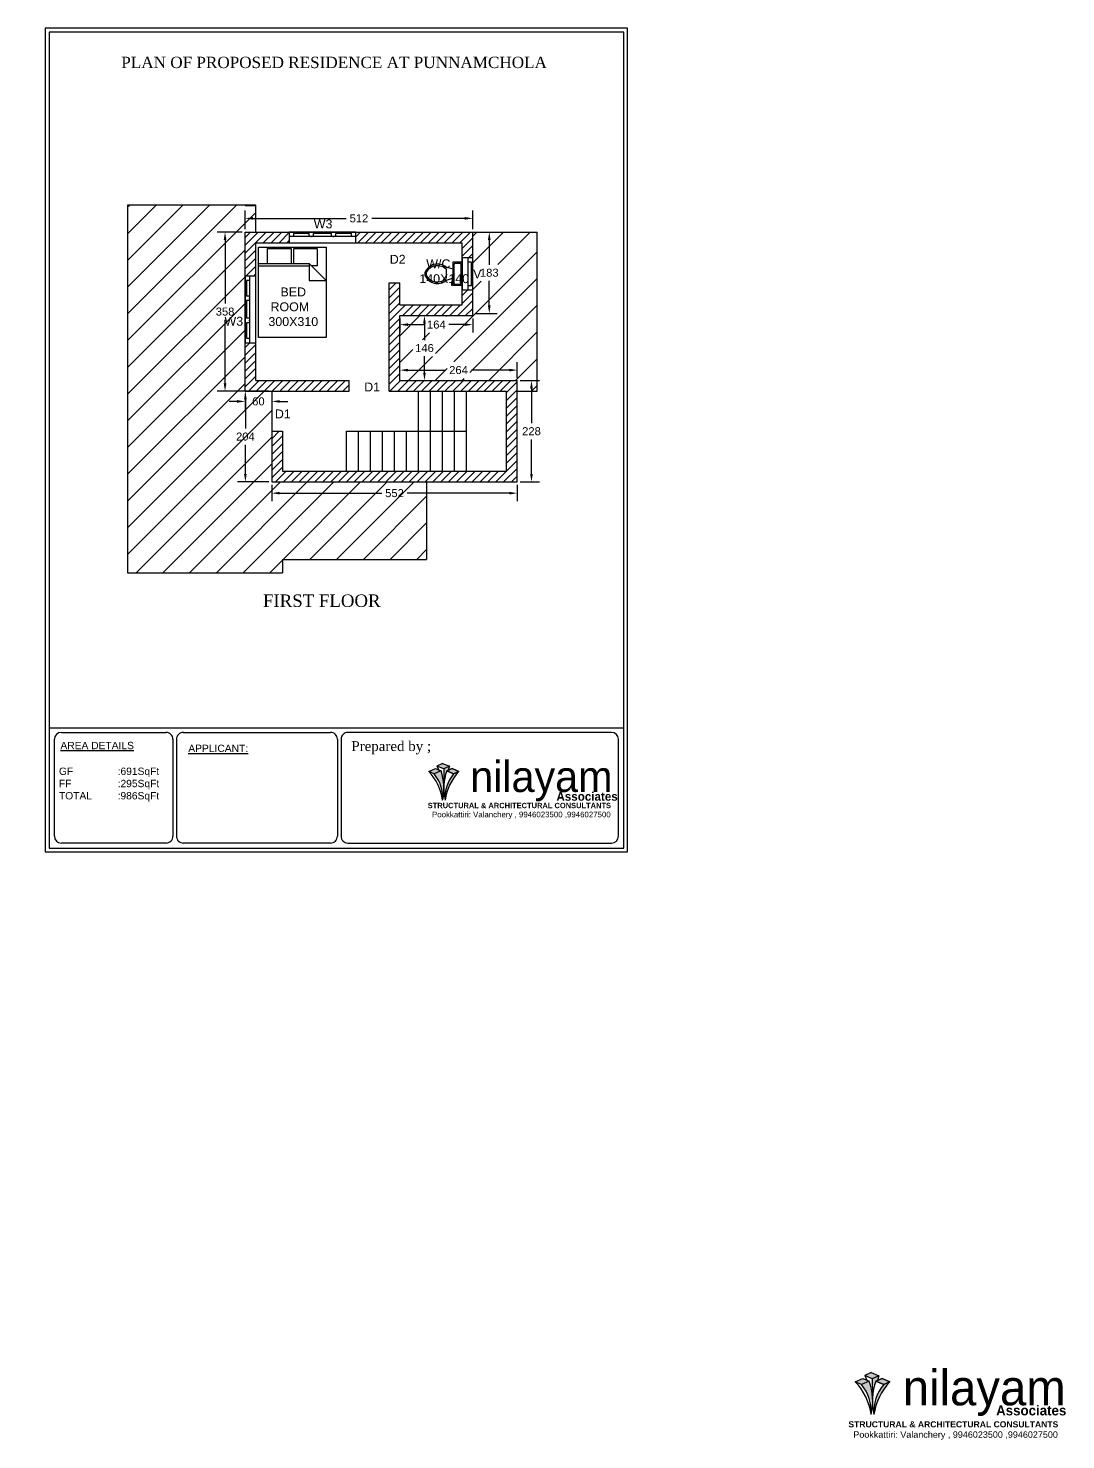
# Model space of a CAD drawing. Header units: inches. Extents: x -2903 to 3367, y -161 to 1064.
# Drawn here: x 906.54 to 929.87, y 483.14 to 514.88 of the extents above; entities that cross this region are included whole.
import ezdxf

# ---------------------------------------------------------------- set-up
doc = ezdxf.new("R2010")
doc.units = ezdxf.units.IN
doc.header["$MEASUREMENT"] = 0
doc.layers.add('--plan', color=7, linetype='Continuous')
doc.layers.add('PLAN', color=10, linetype='Continuous')
doc.styles.add('SA', font='times.ttf')
doc.styles.get("Standard").update_dxf_attribs({"font": 'arial.ttf'})
doc.dimstyles.get("Standard").update_dxf_attribs({"dimtxt": 0.18, "dimasz": 0.18, "dimexe": 0.18, "dimexo": 0.0625, "dimgap": 0.09, "dimtad": 0, "dimtih": 1, "dimtoh": 1, "dimdec": 0, "dimlfac": 100, "dimzin": 0, "dimdsep": 46, "dimtxsty": 'Standard', "dimcen": 0.09, "dimadec": 0, "dimazin": 0, "dimtfac": 1, "dimtdec": 0, "dimtofl": 0, "dimtmove": 0, "dimatfit": 3, "dimfxl": 1, "dimtolj": 1, "dimtzin": 0, "dimarcsym": 0})
pattern_1 = [(45, (-211.6663, -78.8624), (-0.30052038, 0.30052038), [])]
pattern_2 = [(45, (-211.66632, -78.86238), (-0.088388348, 0.088388348), [])]

# ---------------------------------------------------------------- blocks, each defined once
blk = doc.blocks.new('*D648')
at = {"color": 0, "lineweight": -2, "transparency": 16777216}
for p, q in [((911.418, 510.363), (911.418, 510.787)), ((916.538, 510.363), (916.538, 510.787)), ((911.598, 510.607), (913.69, 510.607)), ((916.358, 510.607), (914.265, 510.607))]:
    blk.add_line(p, q, dxfattribs=at)
at = {"color": 0, "transparency": 16777216}
for points in [[(911.598, 510.637), (911.598, 510.577), (911.418, 510.607)], [(916.358, 510.637), (916.358, 510.577), (916.538, 510.607)]]:
    blk.add_solid(points, dxfattribs=at)
at = {"layer": 'Defpoints', "color": 0, "transparency": 16777216}
for p in [(916.538, 510.607), (911.418, 510.3), (916.538, 510.3)]:
    blk.add_point(p, dxfattribs=at)
at = {"color": 0, "transparency": 16777216, "insert": (913.978, 510.607), "char_height": 0.18, "attachment_point": 5}
blk.add_mtext('\\A1;512', dxfattribs=at)
blk = doc.blocks.new('*D649')
at = {"color": 0, "lineweight": -2, "transparency": 16777216}
for p, q in [((911.355, 510.3), (910.788, 510.3)), ((910.968, 510.12), (910.968, 508.692)), ((910.968, 506.9), (910.968, 508.328)), ((911.355, 506.72), (910.788, 506.72))]:
    blk.add_line(p, q, dxfattribs=at)
at = {"color": 0, "transparency": 16777216}
for points in [[(910.938, 510.12), (910.998, 510.12), (910.968, 510.3)], [(910.938, 506.9), (910.998, 506.9), (910.968, 506.72)]]:
    blk.add_solid(points, dxfattribs=at)
at = {"layer": 'Defpoints', "color": 0, "transparency": 16777216}
for p in [(911.418, 510.3), (910.968, 506.72), (911.418, 506.72)]:
    blk.add_point(p, dxfattribs=at)
at = {"color": 0, "transparency": 16777216, "insert": (910.968, 508.51), "char_height": 0.18, "attachment_point": 5}
blk.add_mtext('\\A1;358', dxfattribs=at)
blk = doc.blocks.new('*D650')
at = {"color": 0, "lineweight": -2, "transparency": 16777216}
for p, q in [((911.418, 506.658), (911.418, 506.311)), ((912.018, 506.658), (912.018, 506.311)), ((911.238, 506.491), (911.058, 506.491)), ((912.198, 506.491), (912.378, 506.491))]:
    blk.add_line(p, q, dxfattribs=at)
at = {"color": 0, "transparency": 16777216}
for points in [[(911.238, 506.521), (911.238, 506.461), (911.418, 506.491)], [(912.198, 506.521), (912.198, 506.461), (912.018, 506.491)]]:
    blk.add_solid(points, dxfattribs=at)
at = {"layer": 'Defpoints', "color": 0, "transparency": 16777216}
for p in [(911.418, 506.72), (912.018, 506.72), (912.018, 506.491)]:
    blk.add_point(p, dxfattribs=at)
at = {"color": 0, "transparency": 16777216, "insert": (911.718, 506.491), "char_height": 0.18, "attachment_point": 5}
blk.add_mtext('\\A1;60', dxfattribs=at)
blk = doc.blocks.new('*D651')
at = {"color": 0, "lineweight": -2, "transparency": 16777216}
for p, q in [((911.955, 506.72), (911.245, 506.72)), ((911.425, 506.54), (911.425, 505.882)), ((911.425, 504.86), (911.425, 505.518)), ((911.955, 504.68), (911.245, 504.68))]:
    blk.add_line(p, q, dxfattribs=at)
at = {"color": 0, "transparency": 16777216}
for points in [[(911.395, 506.54), (911.455, 506.54), (911.425, 506.72)], [(911.395, 504.86), (911.455, 504.86), (911.425, 504.68)]]:
    blk.add_solid(points, dxfattribs=at)
at = {"layer": 'Defpoints', "color": 0, "transparency": 16777216}
for p in [(912.018, 506.72), (911.425, 504.68), (912.018, 504.68)]:
    blk.add_point(p, dxfattribs=at)
at = {"color": 0, "transparency": 16777216, "insert": (911.425, 505.7), "char_height": 0.18, "attachment_point": 5}
blk.add_mtext('\\A1;204', dxfattribs=at)
blk = doc.blocks.new('*D652')
at = {"color": 0, "lineweight": -2, "transparency": 16777216}
for p, q in [((912.018, 504.618), (912.018, 504.248)), ((912.198, 504.428), (914.49, 504.428)), ((917.358, 504.428), (915.065, 504.428)), ((917.538, 504.618), (917.538, 504.248))]:
    blk.add_line(p, q, dxfattribs=at)
at = {"color": 0, "transparency": 16777216}
for points in [[(912.198, 504.458), (912.198, 504.398), (912.018, 504.428)], [(917.358, 504.458), (917.358, 504.398), (917.538, 504.428)]]:
    blk.add_solid(points, dxfattribs=at)
at = {"layer": 'Defpoints', "color": 0, "transparency": 16777216}
for p in [(912.018, 504.68), (917.538, 504.68), (917.538, 504.428)]:
    blk.add_point(p, dxfattribs=at)
at = {"color": 0, "transparency": 16777216, "insert": (914.778, 504.428), "char_height": 0.18, "attachment_point": 5}
blk.add_mtext('\\A1;552', dxfattribs=at)
blk = doc.blocks.new('*D645')
at = {"color": 0, "lineweight": -2, "transparency": 16777216}
for p, q in [((917.6, 506.96), (918.038, 506.96)), ((917.858, 506.78), (917.858, 506.002)), ((917.858, 504.86), (917.858, 505.638)), ((917.6, 504.68), (918.038, 504.68))]:
    blk.add_line(p, q, dxfattribs=at)
at = {"color": 0, "transparency": 16777216}
for points in [[(917.828, 506.78), (917.888, 506.78), (917.858, 506.96)], [(917.828, 504.86), (917.888, 504.86), (917.858, 504.68)]]:
    blk.add_solid(points, dxfattribs=at)
at = {"layer": 'Defpoints', "color": 0, "transparency": 16777216}
for p in [(917.538, 506.96), (917.538, 504.68), (917.858, 504.68)]:
    blk.add_point(p, dxfattribs=at)
at = {"color": 0, "transparency": 16777216, "insert": (917.858, 505.82), "char_height": 0.18, "attachment_point": 5}
blk.add_mtext('\\A1;228', dxfattribs=at)
blk = doc.blocks.new('*D653')
at = {"color": 0, "lineweight": -2, "transparency": 16777216}
for p, q in [((914.898, 507.023), (914.898, 507.375)), ((917.538, 507.023), (917.538, 507.375)), ((915.078, 507.195), (915.928, 507.195)), ((917.358, 507.195), (916.508, 507.195))]:
    blk.add_line(p, q, dxfattribs=at)
at = {"color": 0, "transparency": 16777216}
for points in [[(915.078, 507.225), (915.078, 507.165), (914.898, 507.195)], [(917.358, 507.225), (917.358, 507.165), (917.538, 507.195)]]:
    blk.add_solid(points, dxfattribs=at)
at = {"layer": 'Defpoints', "color": 0, "transparency": 16777216}
for p in [(914.898, 506.96), (917.538, 507.195), (917.538, 506.96)]:
    blk.add_point(p, dxfattribs=at)
at = {"color": 0, "transparency": 16777216, "insert": (916.218, 507.195), "char_height": 0.18, "attachment_point": 5}
blk.add_mtext('\\A1;264', dxfattribs=at)
blk = doc.blocks.new('*D646')
at = {"color": 0, "lineweight": -2, "transparency": 16777216}
for p, q in [((914.96, 508.42), (915.632, 508.42)), ((915.452, 508.24), (915.452, 507.872)), ((915.452, 507.14), (915.452, 507.508)), ((914.96, 506.96), (915.632, 506.96))]:
    blk.add_line(p, q, dxfattribs=at)
at = {"color": 0, "transparency": 16777216}
for points in [[(915.422, 508.24), (915.482, 508.24), (915.452, 508.42)], [(915.422, 507.14), (915.482, 507.14), (915.452, 506.96)]]:
    blk.add_solid(points, dxfattribs=at)
at = {"layer": 'Defpoints', "color": 0, "transparency": 16777216}
for p in [(914.898, 508.42), (914.898, 506.96), (915.452, 506.96)]:
    blk.add_point(p, dxfattribs=at)
at = {"color": 0, "transparency": 16777216, "insert": (915.452, 507.69), "char_height": 0.18, "attachment_point": 5}
blk.add_mtext('\\A1;146', dxfattribs=at)
blk = doc.blocks.new('*D654')
at = {"color": 0, "lineweight": -2, "transparency": 16777216}
for p, q in [((914.898, 508.358), (914.898, 508.038)), ((915.078, 508.218), (915.438, 508.218)), ((916.358, 508.218), (915.998, 508.218)), ((916.538, 508.358), (916.538, 508.038))]:
    blk.add_line(p, q, dxfattribs=at)
at = {"color": 0, "transparency": 16777216}
for points in [[(915.078, 508.248), (915.078, 508.188), (914.898, 508.218)], [(916.358, 508.248), (916.358, 508.188), (916.538, 508.218)]]:
    blk.add_solid(points, dxfattribs=at)
at = {"layer": 'Defpoints', "color": 0, "transparency": 16777216}
for p in [(914.898, 508.42), (916.538, 508.42), (916.538, 508.218)]:
    blk.add_point(p, dxfattribs=at)
at = {"color": 0, "transparency": 16777216, "insert": (915.718, 508.218), "char_height": 0.18, "attachment_point": 5}
blk.add_mtext('\\A1;164', dxfattribs=at)
blk = doc.blocks.new('*D647')
at = {"color": 0, "lineweight": -2, "transparency": 16777216}
for p, q in [((916.6, 510.3), (917.089, 510.3)), ((916.909, 510.12), (916.909, 509.566)), ((916.909, 508.648), (916.909, 509.202)), ((916.6, 508.468), (917.089, 508.468))]:
    blk.add_line(p, q, dxfattribs=at)
at = {"color": 0, "transparency": 16777216}
for points in [[(916.879, 510.12), (916.939, 510.12), (916.909, 510.3)], [(916.879, 508.648), (916.939, 508.648), (916.909, 508.468)]]:
    blk.add_solid(points, dxfattribs=at)
at = {"layer": 'Defpoints', "color": 0, "transparency": 16777216}
for p in [(916.538, 510.3), (916.538, 508.468), (916.909, 508.468)]:
    blk.add_point(p, dxfattribs=at)
at = {"color": 0, "transparency": 16777216, "insert": (916.909, 509.384), "char_height": 0.18, "attachment_point": 5}
blk.add_mtext('\\A1;183', dxfattribs=at)
blk = doc.blocks.new('nilayan new')
h = blk.add_hatch(color=256)
h.set_gradient(color1=(171, 171, 160), color2=(233, 233, 231), one_color=1, tint=0.91)
h.paths.add_polyline_path([(-543.265, 296.076), (-543.464, 295.991), (-543.303, 295.916), (-543.099, 296.007)])
h.paths.add_polyline_path([(-543.099, 296.007), (-543.303, 295.916, -0.197043), (-543.05, 295.133, 0.041266), (-543.013, 295.39, -0.030102), (-543.013, 295.58, 0.069334)])
h.paths.add_polyline_path([(-542.927, 296.007), (-542.722, 295.916), (-542.561, 295.991), (-542.76, 296.076)])
h.paths.add_polyline_path([(-542.561, 295.991), (-542.722, 295.916, 0.197043), (-542.976, 295.133, -0.158169)])
h = blk.add_hatch(color=256)
h.set_gradient(color1=(13, 97, 231), color2=(163, 196, 250), one_color=1, tint=0.81, name='HEMISPHERICAL')
h.paths.add_polyline_path([(-542.848, 296.148), (-543.052, 296.23), (-543.218, 296.149), (-543.018, 296.064)])
h.paths.add_polyline_path([(-543.016, 295.622, -0.006631), (-543.013, 295.58, -0.069334), (-542.927, 296.007), (-542.882, 296.026), (-542.848, 296.148), (-543.018, 296.064)])
for p, q in [((-543.464, 295.991), (-543.265, 296.076)), ((-543.099, 296.007), (-543.303, 295.916)), ((-543.265, 296.076), (-543.099, 296.007)), ((-543.052, 296.23), (-543.218, 296.149)), ((-543.018, 296.064), (-543.218, 296.149)), ((-543.218, 296.149), (-543.163, 296.034)), ((-543.052, 296.23), (-542.848, 296.148)), ((-542.848, 296.148), (-543.018, 296.064)), ((-543.018, 296.064), (-543.016, 295.622)), ((-542.76, 296.076), (-542.927, 296.007)), ((-542.927, 296.007), (-542.722, 295.916)), ((-542.848, 296.148), (-542.882, 296.026)), ((-542.561, 295.991), (-542.76, 296.076)), ((-543.303, 295.916), (-543.464, 295.991)), ((-542.722, 295.916), (-542.561, 295.991))]:
    blk.add_line(p, q)
for points in [[(-543.265, 296.076), (-543.099, 296.007), (-543.303, 295.916), (-543.464, 295.991), (-543.265, 296.076)], [(-542.76, 296.076), (-542.561, 295.991), (-542.722, 295.916), (-542.927, 296.007), (-542.76, 296.076)]]:
    blk.add_lwpolyline(points)
for centre, radius, start, end in [((-544.588, 295.485), 1.579, 347.0994, 19.3132), ((-541.437, 295.485), 1.579, 160.6868, 192.9006), ((-544.579, 294.922), 1.544, 7.8259, 43.7778), ((-544.132, 295.215), 1.085, 355.6446, 40.2323), ((-541.893, 295.215), 1.085, 139.7677, 184.3554), ((-541.446, 294.922), 1.544, 136.2222, 172.1741)]:
    blk.add_arc(centre, radius, start, end)
at = {"attachment_point": 1}
for s, width, insert, char_height in [('{\\fBauhaus|b0|i0|c0|p2;\\C5;nilayam}', 18.84828, (-542.225, 296.297), 0.92248), ('Pookkattiri: Valanchery , 9946023500 ,9946027500', 13.33237, (-543.366, 294.786), 0.168)]:
    blk.add_mtext_dynamic_manual_height_columns(s, width=width, gutter_width=1, heights=[0], dxfattribs=dict(at, insert=insert, char_height=char_height))
for s, insert, char_height, width in [('{\\fBauhaus|b1|i0|c0|p2;Associates}', (-539.651, 295.373), 0.25945, 11.05359), ('{\\fArial Greek|b1|i0|c0|p34;STRUCTURAL & ARCHITECTURAL CONSULTANTS}', (-543.495, 295.051), 0.16, 15.33754)]:
    blk.add_mtext(s, dxfattribs=dict(at, insert=insert, char_height=char_height, width=width))

msp = doc.modelspace()

# ---------------------------------------------------------------- hatches: boundary and pattern name
at = {"transparency": 33554582}
h = msp.add_hatch(dxfattribs=at)
h.set_pattern_fill('ANSI31', color=256)
h.set_pattern_definition(pattern_2)
h.paths.add_polyline_path([(903.19, 510.3), (902.36, 510.3), (902.36, 510.06), (902.95, 510.06), (902.95, 509.21), (903.19, 509.21)])
h.paths.add_polyline_path([(899.12, 510.3), (899.12, 510.06), (899.87, 510.06), (899.87, 506.72), (900.11, 506.72), (900.11, 510.06), (900.86, 510.06), (900.86, 510.3)])
h.paths.add_polyline_path([(896.63, 508.56), (896.63, 507.42), (896.87, 507.42), (896.87, 508.56), (896.87, 510.06), (897.62, 510.06), (897.62, 510.3), (896.87, 510.3), (896.87, 510.9), (896.63, 510.9)])
h.paths.add_polyline_path([(913.724, 510.421), (914.234, 510.421), (914.234, 510.792), (913.724, 510.792)], flags=9)
h.paths.add_polyline_path([(910.713, 508.324), (911.223, 508.324), (911.223, 508.694), (910.713, 508.694)], flags=9)
h.paths.add_polyline_path([(911.534, 506.304), (911.904, 506.304), (911.904, 506.675), (911.534, 506.675)], flags=9)
h.paths.add_polyline_path([(911.172, 505.513), (911.682, 505.513), (911.682, 505.884), (911.172, 505.884)], flags=9)
h.paths.add_polyline_path([(907.173, 497.443), (909.524, 497.443), (909.524, 498.339), (907.173, 498.339)], flags=9)
h.paths.add_polyline_path([(907.225, 498.578), (908.96, 498.578), (908.96, 498.918), (907.225, 498.918)], flags=9)
h.paths.add_polyline_path([(910.1, 498.514), (911.528, 498.514), (911.528, 498.854), (910.1, 498.854)], flags=9)
h.paths.add_polyline_path([(913.747, 498.497), (915.612, 498.497), (915.612, 498.972), (913.747, 498.972)], flags=9)
h.paths.add_polyline_path([(911.745, 501.71), (914.473, 501.71), (914.473, 502.308), (911.745, 502.308)], flags=9)
h.paths.add_polyline_path([(910.902, 508.083), (911.421, 508.083), (911.421, 508.495), (910.902, 508.495)], flags=9)
h.paths.add_polyline_path([(915.102, 509.038), (916.321, 509.038), (916.321, 509.784), (915.102, 509.784)], flags=9)
h.paths.add_polyline_path([(911.693, 508.406), (913.314, 508.406), (913.314, 509.152), (911.693, 509.152)], flags=9)
h.paths.add_polyline_path([(914.599, 509.477), (915.056, 509.477), (915.056, 509.889), (914.599, 509.889)], flags=9)
h.paths.add_polyline_path([(912.017, 506), (912.474, 506), (912.474, 506.412), (912.017, 506.412)], flags=9)
h.paths.add_polyline_path([(912.519, 506.642), (912.976, 506.642), (912.976, 507.054), (912.519, 507.054)], flags=9)
h.paths.add_polyline_path([(912.909, 510.272), (913.428, 510.272), (913.428, 510.684), (912.909, 510.684)], flags=9)
at = {"transparency": 33554574}
h = msp.add_hatch(dxfattribs=at)
h.set_pattern_fill('ANSI31', color=256, scale=3.4)
h.set_pattern_definition(pattern_1)
h.paths.add_polyline_path([(910.713, 508.324), (911.223, 508.324), (911.223, 508.694), (910.713, 508.694)], flags=24)
h.paths.add_polyline_path([(911.534, 506.304), (911.904, 506.304), (911.904, 506.675), (911.534, 506.675)], flags=24)
h.paths.add_polyline_path([(911.172, 505.513), (911.682, 505.513), (911.682, 505.884), (911.172, 505.884)], flags=24)
h.paths.add_polyline_path([(914.524, 504.241), (915.034, 504.241), (915.034, 504.612), (914.524, 504.612)], flags=24)
h.paths.add_polyline_path([(910.902, 508.083), (911.421, 508.083), (911.421, 508.495), (910.902, 508.495)], flags=24)
h.paths.add_polyline_path([(908.778, 510.901), (908.778, 502.64), (912.258, 502.64), (912.258, 502.94), (915.498, 502.94), (915.498, 504.68), (912.018, 504.68), (912.018, 506.72), (911.418, 506.72), (911.418, 508.56), (911.418, 509.31), (911.418, 510.3), (911.658, 510.3), (911.658, 510.904)])
h = msp.add_hatch()
h.set_pattern_fill('ANSI31', color=256)
h.set_pattern_definition(pattern_2)
h.paths.add_polyline_path([(914.658, 506.72), (915.858, 506.72), (917.298, 506.72), (917.298, 504.92), (912.258, 504.92), (912.258, 505.82), (912.018, 505.82), (912.018, 504.68), (917.538, 504.68), (917.538, 506.96), (914.898, 506.96), (914.898, 508.42), (916.538, 508.42), (916.538, 509), (916.298, 509), (916.298, 508.66), (914.898, 508.66), (914.898, 509.16), (914.658, 509.16)])
h.paths.add_polyline_path([(911.658, 510.06), (912.408, 510.06), (912.408, 510.3), (911.418, 510.3), (911.418, 509.31), (911.658, 509.31)])
h.paths.add_polyline_path([(911.658, 506.96), (911.658, 507.81), (911.418, 507.81), (911.418, 506.72), (912.258, 506.72), (913.758, 506.72), (913.758, 506.96), (912.258, 506.96)])
h = msp.add_hatch()
h.set_pattern_fill('ANSI31', color=256)
h.set_pattern_definition(pattern_2)
h.paths.add_polyline_path([(916.298, 509.72), (916.538, 509.72), (916.538, 510.3), (913.908, 510.3), (913.908, 510.06), (914.658, 510.06), (916.298, 510.06)])
at = {"transparency": 33554551}
h = msp.add_hatch(dxfattribs=at)
h.set_pattern_fill('ANSI31', color=256, scale=3.4)
h.set_pattern_definition(pattern_1)
h.paths.add_polyline_path([(917.988, 510.3), (916.538, 510.3), (916.538, 508.42), (914.898, 508.42), (914.898, 506.96), (917.538, 506.96), (917.538, 506.72), (917.988, 506.72)])
h.paths.add_polyline_path([(915.965, 507.008), (916.475, 507.008), (916.475, 507.379), (915.965, 507.379)], flags=16)
h.paths.add_polyline_path([(915.189, 507.503), (915.699, 507.503), (915.699, 507.874), (915.189, 507.874)], flags=16)
h.paths.add_polyline_path([(915.455, 508.031), (915.965, 508.031), (915.965, 508.402), (915.455, 508.402)], flags=16)
h.paths.add_polyline_path([(916.647, 509.197), (917.156, 509.197), (917.156, 509.568), (916.647, 509.568)], flags=16)
h = msp.add_hatch()
h.set_pattern_fill('ANSI31', color=256)
h.set_pattern_definition(pattern_2)
h.paths.add_polyline_path([(917.538, 505.82), (917.298, 505.82), (917.298, 504.92), (912.258, 504.92), (912.258, 505.82), (912.018, 505.82), (912.018, 504.68), (917.538, 504.68)])
h.paths.add_polyline_path([(915.102, 509.038), (916.321, 509.038), (916.321, 509.784), (915.102, 509.784)], flags=9)
h.paths.add_polyline_path([(911.693, 508.406), (913.314, 508.406), (913.314, 509.152), (911.693, 509.152)], flags=9)
h.paths.add_polyline_path([(914.599, 509.477), (915.056, 509.477), (915.056, 509.889), (914.599, 509.889)], flags=9)
h.paths.add_polyline_path([(912.017, 506), (912.474, 506), (912.474, 506.412), (912.017, 506.412)], flags=9)
h.paths.add_polyline_path([(912.519, 506.642), (912.976, 506.642), (912.976, 507.054), (912.519, 507.054)], flags=9)
h = msp.add_hatch(color=256)
h.set_gradient(color1=(171, 171, 160), color2=(233, 233, 231), one_color=1, tint=0.91)
h.paths.add_polyline_path([(925.309, 484.521), (925.138, 484.447), (925.277, 484.383), (925.453, 484.462)])
h.paths.add_polyline_path([(925.453, 484.462), (925.277, 484.383, -0.197043), (925.495, 483.708, 0.041266), (925.527, 483.93, -0.030102), (925.527, 484.093, 0.069334)])
h.paths.add_polyline_path([(925.601, 484.462), (925.778, 484.383), (925.917, 484.447), (925.745, 484.521)])
h.paths.add_polyline_path([(925.917, 484.447), (925.778, 484.383, 0.197043), (925.559, 483.708, -0.158169)])
h = msp.add_hatch(color=256)
h.set_gradient(color1=(13, 97, 231), color2=(163, 196, 250), one_color=1, tint=0.81, name='HEMISPHERICAL')
h.paths.add_polyline_path([(925.669, 484.583), (925.493, 484.653), (925.35, 484.584), (925.522, 484.51)])
h.paths.add_polyline_path([(925.524, 484.129, -0.006631), (925.527, 484.093, -0.069334), (925.601, 484.462), (925.64, 484.478), (925.669, 484.583), (925.522, 484.51)])

# ---------------------------------------------------------------- linework, layer by layer
for p, q in [((911.658, 510.904), (908.778, 510.901)), ((908.778, 510.901), (908.778, 502.64)), ((911.418, 510.9), (911.658, 510.9)), ((911.658, 510.3), (911.658, 510.904)), ((911.658, 510.3), (911.658, 510.9)), ((911.418, 508.56), (911.418, 510.3)), ((911.418, 510.3), (917.988, 510.3)), ((913.908, 510.3), (912.408, 510.3)), ((912.408, 510.3), (912.408, 510.06)), ((913.908, 510.2), (912.408, 510.2)), ((912.858, 510.27), (912.508, 510.27)), ((912.508, 510.27), (912.508, 510.2)), ((912.858, 510.2), (912.858, 510.27)), ((913.358, 510.27), (912.958, 510.27)), ((912.958, 510.2), (912.958, 510.27)), ((913.358, 510.2), (913.358, 510.27)), ((913.808, 510.27), (913.458, 510.27)), ((913.458, 510.2), (913.458, 510.27)), ((913.808, 510.2), (913.808, 510.27)), ((913.908, 510.06), (913.908, 510.3)), ((916.538, 508.42), (916.538, 510.3)), ((917.988, 506.72), (917.988, 510.3)), ((911.658, 508.56), (911.658, 510.06)), ((911.658, 510.06), (914.658, 510.06)), ((911.658, 510.06), (914.658, 510.06)), ((912.408, 510.06), (913.908, 510.06)), ((914.658, 510.06), (916.298, 510.06)), ((916.298, 508.66), (916.298, 510.06)), ((916.538, 509.72), (916.298, 509.72)), ((916.298, 509.72), (916.298, 509)), ((916.438, 509), (916.438, 509.72)), ((916.508, 509.62), (916.438, 509.62)), ((916.508, 509.1), (916.508, 509.62)), ((916.538, 509), (916.538, 509.72)), ((911.418, 509.31), (911.418, 507.81)), ((911.658, 509.31), (911.418, 509.31)), ((911.448, 509.21), (911.448, 508.86)), ((911.518, 509.21), (911.448, 509.21)), ((911.518, 509.31), (911.518, 507.81)), ((911.658, 507.81), (911.658, 509.31)), ((914.658, 506.72), (914.658, 509.16)), ((914.658, 509.16), (914.898, 509.16)), ((914.898, 508.66), (914.898, 509.16)), ((911.518, 508.86), (911.448, 508.86)), ((916.298, 509), (916.538, 509)), ((916.438, 509.1), (916.508, 509.1)), ((911.418, 506.72), (911.418, 508.56)), ((911.448, 508.76), (911.448, 508.36)), ((911.518, 508.76), (911.448, 508.76)), ((911.658, 506.96), (911.658, 508.56)), ((914.898, 508.66), (916.298, 508.66)), ((911.518, 508.36), (911.448, 508.36)), ((911.448, 508.26), (911.448, 507.91)), ((911.518, 508.26), (911.448, 508.26)), ((914.898, 506.96), (914.898, 508.42)), ((914.898, 508.42), (916.538, 508.42)), ((911.448, 507.91), (911.518, 507.91)), ((911.418, 507.81), (911.658, 507.81)), ((911.658, 506.96), (912.258, 506.96)), ((912.258, 506.96), (913.758, 506.96)), ((913.758, 506.72), (913.758, 506.96)), ((914.898, 506.96), (917.538, 506.96)), ((917.538, 504.68), (917.538, 506.96)), ((911.418, 506.72), (912.258, 506.72)), ((912.018, 506.72), (912.018, 504.68)), ((912.258, 506.72), (913.758, 506.72)), ((914.658, 506.72), (915.858, 506.72)), ((915.318, 504.92), (915.318, 506.72)), ((915.588, 504.92), (915.588, 506.72)), ((915.798, 506.72), (917.298, 506.72)), ((915.858, 504.92), (915.858, 506.72)), ((916.128, 504.92), (916.128, 506.72)), ((916.398, 504.92), (916.398, 506.72)), ((917.298, 504.92), (917.298, 506.72)), ((917.538, 506.72), (917.988, 506.72)), ((912.018, 505.82), (912.258, 505.82)), ((912.258, 505.82), (912.258, 504.92)), ((913.698, 504.92), (913.698, 505.82)), ((913.698, 505.82), (916.398, 505.82)), ((913.968, 504.92), (913.968, 505.82)), ((914.238, 504.92), (914.238, 505.82)), ((914.508, 504.92), (914.508, 505.82)), ((914.778, 504.92), (914.778, 505.82)), ((915.048, 504.92), (915.048, 505.82)), ((912.018, 504.68), (917.538, 504.68)), ((912.258, 504.92), (917.298, 504.92)), ((913.598, 504.92), (917.298, 504.92)), ((913.598, 504.68), (915.498, 504.68)), ((915.498, 504.68), (917.538, 504.68)), ((915.498, 504.68), (915.498, 502.94)), ((912.258, 502.94), (912.258, 502.64)), ((912.258, 502.94), (915.498, 502.94)), ((908.778, 502.64), (912.258, 502.64)), ((907.287, 499.049), (909.646, 499.049)), ((910.027, 499.049), (913.339, 499.049)), ((919.657, 499.049), (913.732, 499.049)), ((907.131, 498.506), (907.131, 498.893)), ((907.131, 496.715), (907.131, 498.787)), ((909.796, 498.893), (909.796, 498.506)), ((909.796, 498.787), (909.796, 496.715)), ((909.877, 498.893), (909.877, 498.506)), ((909.877, 498.787), (909.877, 496.715)), ((913.495, 498.893), (913.495, 498.506)), ((913.495, 498.787), (913.495, 496.715)), ((913.576, 498.893), (913.576, 498.506)), ((913.576, 498.787), (913.576, 496.715)), ((919.813, 498.506), (919.813, 498.893)), ((919.813, 496.715), (919.813, 498.787)), ((909.646, 496.559), (907.287, 496.559)), ((913.339, 496.559), (910.027, 496.559)), ((913.732, 496.559), (919.657, 496.559)), ((925.138, 484.447), (925.309, 484.521)), ((925.277, 484.383), (925.138, 484.447)), ((925.453, 484.462), (925.277, 484.383)), ((925.309, 484.521), (925.453, 484.462)), ((925.493, 484.653), (925.35, 484.584)), ((925.522, 484.51), (925.35, 484.584)), ((925.35, 484.584), (925.398, 484.484)), ((925.493, 484.653), (925.669, 484.583)), ((925.669, 484.583), (925.522, 484.51)), ((925.522, 484.51), (925.524, 484.129)), ((925.745, 484.521), (925.601, 484.462)), ((925.601, 484.462), (925.778, 484.383)), ((925.669, 484.583), (925.64, 484.478)), ((925.917, 484.447), (925.745, 484.521)), ((925.778, 484.383), (925.917, 484.447))]:
    msp.add_line(p, q)
at = {"color": 22, "linetype": 'Continuous'}
for p, q in [((911.72, 507.927), (911.72, 509.959)), ((911.72, 509.959), (913.244, 509.959)), ((911.923, 509.929), (912.451, 509.929)), ((911.923, 509.593), (911.923, 509.929)), ((912.451, 509.929), (912.451, 509.593)), ((912.512, 509.929), (913.04, 509.929)), ((912.512, 509.593), (912.512, 509.929)), ((913.04, 509.929), (913.04, 509.543)), ((913.244, 509.959), (913.244, 507.927)), ((911.72, 509.593), (912.858, 509.593)), ((912.858, 509.532), (911.72, 509.532)), ((913.244, 509.207), (912.858, 509.593)), ((912.858, 509.593), (912.858, 509.207)), ((913.04, 509.543), (912.908, 509.543)), ((912.858, 509.207), (913.244, 509.207)), ((913.244, 507.927), (911.72, 507.927))]:
    msp.add_line(p, q, dxfattribs=at)
at = {"color": 22}
for p, q in [((916.094, 509.462), (915.942, 509.513)), ((915.942, 509.462), (915.942, 509.259)), ((916.145, 509.602), (916.247, 509.602)), ((916.094, 509.259), (915.942, 509.208)), ((916.056, 509.182), (916.056, 509.106)), ((916.094, 509.182), (916.056, 509.182)), ((916.082, 509.106), (916.082, 509.157)), ((916.082, 509.157), (916.094, 509.157)), ((916.056, 509.106), (916.082, 509.106))]:
    msp.add_line(p, q, dxfattribs=at)
msp.add_lwpolyline([(916.094, 509.627), (916.298, 509.627), (916.298, 509.094), (916.094, 509.094)], close=True, dxfattribs=at)
for points in [[(916.12, 509.144), (916.12, 509.576)], [(916.272, 509.576), (916.272, 509.144)], [(916.247, 509.119), (916.145, 509.119)]]:
    msp.add_lwpolyline(points, dxfattribs=at)
for points in [[(925.309, 484.521), (925.453, 484.462), (925.277, 484.383), (925.138, 484.447), (925.309, 484.521)], [(925.745, 484.521), (925.917, 484.447), (925.778, 484.383), (925.601, 484.462), (925.745, 484.521)]]:
    msp.add_lwpolyline(points)
for centre, radius, start, end in [((915.749, 509.271), 0.309, 51.4693, 157.9716), ((915.743, 509.254), 0.288, 46.3679, 148.947), ((916.142, 509.579), 0.0225, 81.8699, 188.1301), ((916.25, 509.579), 0.0225, 351.8699, 98.1301), ((915.561, 509.36), 0.102, 164.8605, 195.1395), ((915.749, 509.45), 0.309, 202.0286, 308.5309), ((915.59, 509.36), 0.102, 155.7318, 204.2682), ((915.743, 509.467), 0.288, 211.0532, 313.6323), ((916.142, 509.141), 0.0225, 171.8699, 278.1301), ((916.25, 509.141), 0.0225, 261.8699, 8.1301)]:
    msp.add_arc(centre, radius, start, end, dxfattribs=at)
for centre, radius, start, end in [((907.287, 498.893), 0.156, 90, 180), ((909.643, 498.896), 0.153, 358.8163, 91.1837), ((910.03, 498.896), 0.153, 88.8163, 181.1837), ((913.342, 498.896), 0.153, 358.8163, 91.1837), ((913.729, 498.896), 0.153, 88.8163, 181.1837), ((919.657, 498.893), 0.156, 0, 90), ((907.287, 496.715), 0.156, 180, 270), ((909.643, 496.712), 0.153, 268.8163, 1.1837), ((910.03, 496.712), 0.153, 178.8163, 271.1837), ((913.342, 496.712), 0.153, 268.8163, 1.1837), ((913.729, 496.712), 0.153, 178.8163, 271.1837), ((919.657, 496.715), 0.156, 270, 0), ((924.177, 483.526), 1.331, 7.8259, 43.7778), ((924.562, 483.779), 0.936, 355.6446, 40.2323), ((924.169, 484.012), 1.361, 347.0994, 19.3132), ((926.885, 484.012), 1.361, 160.6868, 192.9006), ((926.492, 483.779), 0.936, 139.7677, 184.3554), ((926.878, 483.526), 1.331, 136.2222, 172.1741)]:
    msp.add_arc(centre, radius, start, end)
for p in [(912.908, 510.2), (913.408, 510.2), (911.518, 508.81), (911.518, 508.31)]:
    msp.add_point(p)
at = {"layer": 'PLAN', "color": 0}
for p, q in [((907.01, 499.149), (919.929, 499.149)), ((907.012, 496.449), (919.931, 496.449))]:
    msp.add_line(p, q, dxfattribs=at)
for points in [[(920.02, 514.883), (906.923, 514.883), (906.923, 496.36), (920.02, 496.36)], [(919.931, 514.794), (907.012, 514.794), (907.012, 496.449), (919.931, 496.449)]]:
    msp.add_lwpolyline(points, close=True, dxfattribs=at)

# ---------------------------------------------------------------- block references
at = {"xscale": 0.7527468543341781, "yscale": 0.7527468543341781, "zscale": 0.7527468543341781}
msp.add_blockref('nilayan new', (1324.639, 275.366), dxfattribs=at)

# ---------------------------------------------------------------- texts
at = {"layer": '--plan', "ltscale": 0.1, "attachment_point": 1, "style": 'SA'}
for s, insert, char_height, width in [('\\A1;   PLAN OF PROPOSED RESIDENCE AT PUNNAMCHOLA', (908.346, 514.242), 0.25484, 15.94342), ('FIRST FLOOR', (911.821, 502.15), 0.28, 17.51749)]:
    msp.add_mtext(s, dxfattribs=dict(at, insert=insert, char_height=char_height, width=width))
at = {"attachment_point": 1}
for s, width, gutter_width, insert, char_height in [('W3', 1.48111, 12.5, (912.963, 510.582), 0.2), ('D2', 1.48111, 12.5, (914.671, 509.787), 0.2), ('    W/C           140X140', 1.48111, 12.5, (915.182, 509.685), 0.2), ('V', 1.48111, 12.5, (916.547, 509.457), 0.2), ('\\pxqc;BED ROOM   300X310', 1.48111, 12.5, (911.762, 509.053), 0.2), ('W3', 1.48111, 12.5, (910.956, 508.393), 0.2), ('D1', 1.48111, 12.5, (914.097, 506.916), 0.2), ('D1', 1.48111, 12.5, (912.088, 506.31), 0.2), ('{\\fBauhausCTT|b0|i0|c0|p2;\\C5;nilayam}', 16.24669, 0.862, (926.206, 484.712), 0.79515), ('Pookkattiri: Valanchery , 9946023500 ,9946027500', 11.49213, 0.862, (925.095, 483.331), 0.14481)]:
    msp.add_mtext_dynamic_manual_height_columns(s, width=width, gutter_width=gutter_width, heights=[0], dxfattribs=dict(at, insert=insert, char_height=char_height))
for s, insert, char_height, width in [('{\\fTimes New Roman|b0|i0|c0|p18;Prepared by ;}', (913.808, 498.852), 0.22274, 5.17048), ('{\\fTimes New Roman|b0|i0|c0|p18;Prepared by ;}', (913.808, 498.852), 0.22274, 5.17048), ('\\PGF ^I^I:691SqFt\\PFF^I^I:295SqFt\\PTOTAL         :986SqFt', (907.233, 498.532), 0.16499, 2.53162), ('{\\fBauhausCTT|b1|i0|c0|p2;Associates}', (928.305, 483.914), 0.22364, 9.52789), ('{\\fArial Greek|b1|i0|c0|p34;STRUCTURAL & ARCHITECTURAL CONSULTANTS}', (924.984, 483.559), 0.13792, 13.22053)]:
    msp.add_mtext(s, dxfattribs=dict(at, insert=insert, char_height=char_height, width=width))
at = {"layer": 'PLAN', "color": 0, "char_height": 0.16499, "attachment_point": 1}
for s, insert, width in [('\\pxt4.6154;{\\LAREA DETAILS}', (907.267, 498.836), 2.70261), ('\\pxt4.6154;{\\LAPPLICANT:}', (910.142, 498.772), 3.31238)]:
    msp.add_mtext(s, dxfattribs=dict(at, insert=insert, width=width))

# ---------------------------------------------------------------- dimensions: what is measured, and where the dimension line sits
for p1, p2, distance, picture, middle in [((911.418, 510.3), (916.538, 510.3), 0.307, '*D648', (913.978, 510.607)), ((911.418, 510.3), (911.418, 506.72), -0.45, '*D649', (910.968, 508.51)), ((914.898, 508.42), (914.898, 506.96), 0.554, '*D646', (915.452, 507.69)), ((914.898, 508.42), (916.538, 508.42), -0.203, '*D654', (915.718, 508.218)), ((914.898, 506.96), (917.538, 506.96), 0.235, '*D653', (916.218, 507.195)), ((917.538, 506.96), (917.538, 504.68), 0.321, '*D645', (917.858, 505.82)), ((912.018, 506.72), (912.018, 504.68), -0.593, '*D651', (911.425, 505.7)), ((912.018, 504.68), (917.538, 504.68), -0.252, '*D652', (914.778, 504.428))]:
    dim = msp.add_aligned_dim(p1=p1, p2=p2, distance=distance, dimstyle='Standard')
    dim.commit()
    dim.dimension.update_dxf_attribs({"geometry": picture, "text_midpoint": middle})
for base, p1, p2, angle, picture, middle in [((916.909, 508.468), (916.538, 510.3), (916.538, 508.468), 270, '*D647', (916.909, 509.384)), ((912.018, 506.491), (911.418, 506.72), (912.018, 506.72), 0, '*D650', (911.718, 506.491))]:
    dim = msp.add_linear_dim(base=base, p1=p1, p2=p2, angle=angle, dimstyle='Standard')
    dim.commit()
    dim.dimension.update_dxf_attribs({"geometry": picture, "text_midpoint": middle, "dimtype": 161})

doc.saveas('drawing.dxf')
